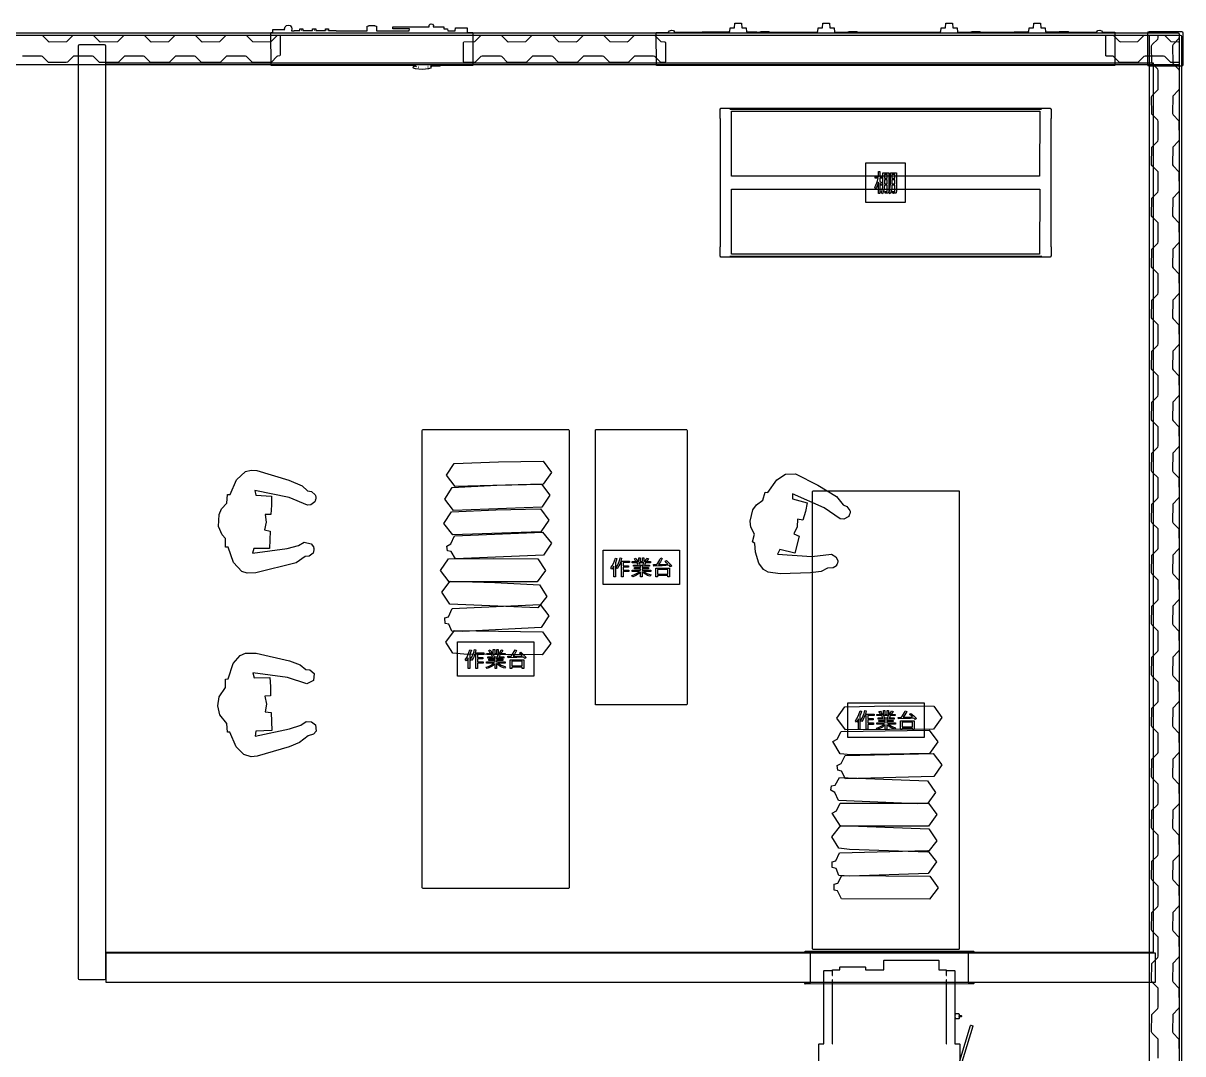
# Model space of a CAD drawing. Extents: x -928 to 12020, y -652 to 16065.
# Drawn here: x 5700 to 12020, y 10449 to 16065 of the extents above; entities that cross this region are included whole.
import ezdxf

# ---------------------------------------------------------------- set-up
doc = ezdxf.new("R2010")
doc.units = 0
for name, color, linetype in [('人', 3, 'Continuous'), ('名称ラベル', 1, 'Continuous'), ('壁', 8, 'Continuous'), ('床', 9, 'Continuous'), ('扉', 30, 'Continuous'), ('荷', 34, 'Continuous'), ('設備', 5, 'Continuous')]:
    doc.layers.add(name, color=color, linetype=linetype)

msp = doc.modelspace()

# ---------------------------------------------------------------- linework, layer by layer
at = {"layer": '人'}
for points in [[(6785.3, 13276.78), (6765, 13322), (6767.38, 13387.7), (6781.17, 13417.86), (6810.29, 13449.93), (6813.63, 13496.2), (6827.48, 13496.83), (6861.99, 13576.99), (6911.91, 13622.1), (6941.75, 13629.86), (6973.75, 13626.68), (7147.09, 13575.52), (7221.29, 13544.34), (7249.29, 13516.91), (7270.77, 13512.46), (7291.37, 13494.77), (7292.63, 13491.36), (7294.06, 13484.54), (7294.64, 13475.88), (7293.44, 13467.29), (7291.52, 13460.6), (7290.01, 13457.28), (7268.19, 13441.13), (7248.97, 13437.91), (7149.09, 13479.72), (6962.97, 13519.16), (6968.26, 13492.2), (7052.72, 13487.53), (7052.6, 13437.93), (7049.13, 13388.44), (7018.23, 13388.15), (7024.65, 13345.49), (7015.16, 13303.38), (7046.84, 13297.69), (7042.37, 13201.77), (6957.59, 13203.24), (6950.57, 13176.71), (7139.05, 13202.59), (7201.23, 13218.44), (7231.87, 13236.43), (7268.79, 13227.49), (7282.49, 13211.36), (7283.92, 13204.54), (7284.49, 13195.89), (7279.87, 13177.29), (7258.04, 13161.14), (7236.3, 13158.25), (7188.26, 13124.86), (6968.18, 13070.67), (6921.38, 13067.85), (6892.19, 13077.75), (6845.67, 13126.36), (6816.45, 13208.83), (6803.28, 13210.44), (6803.29, 13256.82)], [(9675.42, 13237.97), (9685.11, 13279.59), (9666.21, 13318.03), (9661.36, 13350.45), (9677.07, 13413.53), (9696.56, 13439.89), (9731.28, 13464.99), (9743.95, 13509.06), (9757.48, 13506.84), (9807.22, 13577.35), (9854.02, 13607.7), (9908.7, 13609.16), (10030.18, 13547.41), (10133.14, 13485.08), (10169.66, 13440.21), (10189.53, 13431.52), (10205.85, 13410.21), (10206.37, 13406.65), (10206.36, 13399.76), (10205.15, 13391.27), (10202.24, 13383.2), (10199.02, 13377.11), (10196.88, 13374.21), (10172.48, 13363.04), (10153.22, 13363.85), (10065.13, 13424.68), (9893.11, 13500.8), (9892.73, 13473.64), (9973.49, 13451.9), (9963.25, 13403.93), (9949.8, 13356.76), (9919.84, 13362.79), (9917.35, 13320.2), (9899.58, 13281.4), (9929.07, 13269.43), (9905.17, 13177.55), (9823.44, 13196.27), (9811.24, 13172.02), (9998.87, 13158.61), (10105.2, 13171.03), (10129.47, 13156.23), (10139.43, 13137.83), (10139.42, 13130.94), (10138.21, 13122.45), (10135.3, 13114.39), (10132.07, 13108.3), (10114.65, 13096.72), (10083.91, 13095.87), (10049.8, 13077.47), (9990.86, 13069.06), (9825.85, 13065.18), (9760.79, 13072.67), (9734.57, 13088.21), (9709.16, 13122.61), (9690.51, 13181.53), (9688.04, 13230.47)], [(7293.42, 13467.24), (7293.04, 13466.36), (7293.08, 13466.3)], [(7294.05, 13484.59), (7293.73, 13485.51), (7294.01, 13484.53)], [(10206.36, 13399.81), (10206.24, 13400.72), (10206.31, 13399.76)], [(10202.21, 13383.15), (10201.68, 13382.39), (10201.7, 13382.33)], [(7283.91, 13204.59), (7283.59, 13205.51), (7283.87, 13204.54)], [(10135.27, 13114.34), (10134.73, 13113.58), (10134.75, 13113.51)], [(10139.42, 13130.99), (10139.3, 13131.93), (10139.37, 13130.95)], [(6760.52, 12344.95), (6768.51, 12394.35), (6802.36, 12444.09), (6802.34, 12490.92), (6816.24, 12492.57), (6845.14, 12575.82), (6882.5, 12618.82), (6910.85, 12631.49), (6968.84, 12632.05), (7152.24, 12590.02), (7209.36, 12569.19), (7239.57, 12543.62), (7261.52, 12540.7), (7285.08, 12521.05), (7282.92, 12483.6), (7245.01, 12464.03), (7141.37, 12498.84), (6951.05, 12524.97), (6958.36, 12498.19), (7043.75, 12499.67), (7047.25, 12449.7), (7047.38, 12399.61), (7016.28, 12397.06), (7025.86, 12354.56), (7019.38, 12311.46), (7051.7, 12308.05), (7054.21, 12211.13), (6968.72, 12206.41), (6963.6, 12179.17), (7151.51, 12219.02), (7212.97, 12239.52), (7242.51, 12259.88), (7271.77, 12257.98), (7293.8, 12241.68), (7296.45, 12207.27), (7282.62, 12190.99), (7252.69, 12181.47), (7206.75, 12144.33), (7149.49, 12122.28), (6974.46, 12070.63), (6942.15, 12067.42), (6902, 12080.62), (6861.63, 12120.81), (6826.17, 12201.73), (6812.79, 12202.38), (6809.42, 12249.09), (6772.06, 12296.25)]]:
    msp.add_lwpolyline(points, close=True, dxfattribs=at)
at = {"layer": '名称ラベル'}
for points in [[(10293.23, 15087.51), (10293.23, 15304.09), (10506.77, 15304.09), (10506.77, 15087.51)], [(10341.23, 15172.09), (10347.2, 15182.82), (10352.33, 15194.33), (10356.6, 15206.63), (10360.02, 15219.66), (10344.14, 15219.71), (10344.14, 15228.18), (10361.05, 15228.19), (10361.07, 15256.09), (10369.53, 15256.09), (10369.53, 15228.21), (10381.36, 15228.18), (10381.36, 15219.71), (10369.54, 15219.69), (10369.53, 15204.09), (10377.29, 15197.37), (10384.26, 15190.31), (10379.09, 15180.94), (10374.6, 15187.52), (10369.53, 15193.93), (10369.53, 15137.13), (10361.07, 15137.13), (10361.04, 15198.8), (10357.69, 15188.66), (10354.04, 15179.13), (10350.1, 15170.5), (10345.88, 15162.78)], [(10375.74, 15142.94), (10378.85, 15148.7), (10381.41, 15155.2), (10383.39, 15162.44), (10385.31, 15174.7), (10385.94, 15188.63), (10385.95, 15249.44), (10417.35, 15249.44), (10417.35, 15148.37), (10417.09, 15144.82), (10416.54, 15142.74), (10415.69, 15141.18), (10414.56, 15140.12), (10411.11, 15138.87), (10397.71, 15138.94), (10396.28, 15148.5), (10401.24, 15147.7), (10407.31, 15147.51), (10406.68, 15147.63), (10408.25, 15148.37), (10409.04, 15149.86), (10409.09, 15181.59), (10394.16, 15181.57), (10392.89, 15167.05), (10390.53, 15154.53), (10387.08, 15144.01), (10385.68, 15140.95), (10382.52, 15135.51)], [(10394.15, 15219.76), (10409.13, 15219.73), (10409.12, 15241.35), (10394.16, 15241.34)], [(10418.26, 15143.98), (10420.64, 15149.28), (10422.6, 15155.41), (10424.12, 15162.36), (10425.59, 15174.34), (10426.07, 15188.18), (10426.07, 15249.44), (10458.77, 15249.44), (10458.77, 15147.85), (10458.46, 15144.16), (10457.83, 15142.02), (10457.21, 15140.89), (10455.99, 15139.65), (10454.16, 15138.75), (10452.31, 15138.31), (10451.6, 15138.21), (10440.98, 15138.26), (10442.86, 15138.32), (10437.84, 15138.55), (10436.54, 15148.11), (10442.82, 15147.21), (10448.47, 15146.99), (10448.15, 15147.1), (10449.61, 15147.8), (10450.23, 15148.8), (10450.39, 15181.59), (10434.55, 15181.57), (10433.72, 15167.62), (10431.84, 15155.3), (10428.91, 15144.64), (10424.91, 15135.64)], [(10450.39, 15219.71), (10450.43, 15241.34), (10434.56, 15241.35), (10434.55, 15219.73)], [(10394.15, 15189.58), (10409.13, 15189.56), (10409.12, 15211.76), (10394.16, 15211.74)], [(10450.39, 15189.53), (10450.43, 15211.74), (10434.56, 15211.76), (10434.55, 15189.56)], [(8860.68, 13005.9), (8860.68, 13194.1), (9276.81, 13194.1), (9276.81, 13005.9)], [(8902.68, 13096.41), (8910.6, 13108.25), (8917.38, 13121.15), (8923.04, 13135.11), (8927.56, 13150.13), (8936.1, 13147.98), (8932.18, 13135.69), (8927.33, 13123.38), (8927.33, 13047.9), (8919.02, 13047.9), (8919.01, 13106.4), (8913.44, 13097.44), (8907.66, 13089.46)], [(8931.46, 13099.07), (8938.47, 13110.02), (8944.39, 13122.39), (8949.24, 13136.2), (8953, 13151.43), (8961.37, 13149.79), (8957.13, 13133), (9004.23, 13132.99), (9004.23, 13125.36), (8969.74, 13125.33), (8969.77, 13108.57), (8998.69, 13108.57), (8998.69, 13100.93), (8969.76, 13100.92), (8969.75, 13084.28), (9000.44, 13084.25), (9000.44, 13076.73), (8969.75, 13076.72), (8969.74, 13047.9), (8961.26, 13047.9), (8961.25, 13125.34), (8954.41, 13125.34), (8950.9, 13116.46), (8946.91, 13108.07), (8942.45, 13100.2), (8937.51, 13092.85)], [(9016.84, 13055.3), (9028.79, 13059.24), (9039.67, 13064.31), (9049.46, 13070.52), (9058.09, 13077.81), (9018.71, 13077.86), (9018.71, 13084.82), (9065.24, 13084.87), (9065.2, 13091.89), (9030.98, 13091.89), (9030.98, 13098.5), (9065.21, 13098.51), (9065.24, 13105.48), (9025.66, 13105.51), (9025.66, 13112.24), (9051.98, 13112.3), (9049.1, 13118.93), (9046.12, 13124.17), (9019.72, 13124.17), (9019.72, 13130.9), (9055.38, 13130.91), (9055.4, 13152.1), (9063.37, 13152.1), (9063.41, 13130.9), (9075.06, 13130.92), (9075.08, 13152.1), (9083.05, 13152.1), (9083.08, 13130.91), (9119.46, 13130.9), (9119.46, 13124.17), (9092.22, 13124.17), (9089.28, 13117.94), (9086.09, 13112.3), (9113.53, 13112.24), (9113.53, 13105.51), (9073.21, 13105.46), (9073.25, 13098.5), (9108.21, 13098.5), (9108.21, 13091.89), (9073.24, 13091.88), (9073.24, 13084.82), (9120.59, 13084.82), (9120.59, 13077.86), (9081.17, 13077.82), (9089.55, 13071.9), (9099.15, 13066.67), (9109.88, 13062.17), (9121.73, 13058.41), (9115.96, 13050.78), (9103.05, 13055.85), (9091.62, 13061.81), (9081.67, 13068.63), (9073.26, 13076.27), (9073.21, 13047.9), (9065.24, 13047.9), (9065.2, 13075.92), (9056.33, 13067), (9049.74, 13061.79), (9042.61, 13057.2), (9030.94, 13051.49), (9022.49, 13048.46)], [(9030.86, 13146.17), (9038.61, 13149.45), (9042.95, 13142.97), (9047.26, 13134.75), (9039.4, 13131.35), (9035.51, 13139.5)], [(9090.68, 13133.9), (9095.6, 13142.79), (9098.94, 13150.58), (9107.36, 13147.69), (9103.04, 13139.43), (9098.09, 13131.35)], [(9134.62, 13114.9), (9153.51, 13115.19), (9158.94, 13123.1), (9164.22, 13131.66), (9169.34, 13140.86), (9174.31, 13150.69), (9182.91, 13147.13), (9172.5, 13128.99), (9163.3, 13115.31), (9188.22, 13115.99), (9213.86, 13117.44), (9206.67, 13124.61), (9198.06, 13132.54), (9205.24, 13136.67), (9220.24, 13123.17), (9234.81, 13108), (9227.24, 13102.4), (9219.92, 13111), (9201.91, 13109.34), (9183.32, 13108.14), (9137.16, 13106.48)], [(9055.35, 13124.17), (9058.14, 13118.31), (9060.5, 13112.25), (9077.82, 13112.24), (9081.01, 13118.39), (9083.26, 13124.13)], [(9148.41, 13095.67), (9222.37, 13095.67), (9222.37, 13047.9), (9213.55, 13047.9), (9213.5, 13055.19), (9157.39, 13055.19), (9157.35, 13047.9), (9148.41, 13047.9)], [(9213.5, 13062.48), (9213.52, 13088.38), (9157.35, 13088.35), (9157.38, 13062.49)], [(8067.12, 12505.9), (8067.12, 12694.1), (8483.25, 12694.1), (8483.25, 12505.9)], [(8109.12, 12596.41), (8117.03, 12608.25), (8123.82, 12621.15), (8129.47, 12635.11), (8134, 12650.13), (8142.53, 12647.98), (8138.62, 12635.69), (8133.77, 12623.38), (8133.77, 12547.9), (8125.46, 12547.9), (8125.45, 12606.4), (8119.88, 12597.44), (8114.09, 12589.46)], [(8137.9, 12599.07), (8144.91, 12610.02), (8150.83, 12622.39), (8155.68, 12636.2), (8159.44, 12651.43), (8167.81, 12649.79), (8163.57, 12633), (8210.67, 12632.99), (8210.67, 12625.36), (8176.18, 12625.33), (8176.2, 12608.57), (8205.13, 12608.57), (8205.13, 12600.93), (8176.2, 12600.92), (8176.19, 12584.28), (8206.88, 12584.25), (8206.88, 12576.73), (8176.19, 12576.72), (8176.18, 12547.9), (8167.7, 12547.9), (8167.68, 12625.34), (8160.85, 12625.34), (8157.34, 12616.46), (8153.35, 12608.07), (8148.88, 12600.2), (8143.95, 12592.85)], [(8223.28, 12555.3), (8235.23, 12559.24), (8246.11, 12564.31), (8255.9, 12570.52), (8264.53, 12577.81), (8225.14, 12577.86), (8225.14, 12584.82), (8271.68, 12584.87), (8271.64, 12591.89), (8237.41, 12591.89), (8237.41, 12598.5), (8271.65, 12598.51), (8271.68, 12605.48), (8232.1, 12605.51), (8232.1, 12612.24), (8258.42, 12612.3), (8255.53, 12618.93), (8252.56, 12624.17), (8226.16, 12624.17), (8226.16, 12630.9), (8261.81, 12630.91), (8261.84, 12652.1), (8269.81, 12652.1), (8269.85, 12630.9), (8281.5, 12630.92), (8281.52, 12652.1), (8289.49, 12652.1), (8289.52, 12630.91), (8325.9, 12630.9), (8325.9, 12624.17), (8298.66, 12624.17), (8295.72, 12617.94), (8292.53, 12612.3), (8319.97, 12612.24), (8319.97, 12605.51), (8279.65, 12605.46), (8279.69, 12598.5), (8314.65, 12598.5), (8314.65, 12591.89), (8279.68, 12591.88), (8279.68, 12584.82), (8327.03, 12584.82), (8327.03, 12577.86), (8287.61, 12577.82), (8295.99, 12571.9), (8305.59, 12566.67), (8316.32, 12562.17), (8328.16, 12558.41), (8322.4, 12550.78), (8309.48, 12555.85), (8298.06, 12561.81), (8288.11, 12568.63), (8279.7, 12576.27), (8279.65, 12547.9), (8271.68, 12547.9), (8271.63, 12575.92), (8262.77, 12567), (8256.18, 12561.79), (8249.05, 12557.2), (8237.38, 12551.49), (8228.93, 12548.46)], [(8237.3, 12646.17), (8245.05, 12649.45), (8249.39, 12642.97), (8253.7, 12634.75), (8245.84, 12631.35), (8241.95, 12639.5)], [(8297.12, 12633.9), (8302.04, 12642.79), (8305.38, 12650.58), (8313.8, 12647.69), (8309.48, 12639.43), (8304.53, 12631.35)], [(8341.06, 12614.9), (8359.95, 12615.19), (8365.38, 12623.11), (8370.66, 12631.66), (8375.78, 12640.86), (8380.75, 12650.69), (8389.34, 12647.13), (8378.94, 12628.99), (8369.74, 12615.31), (8394.66, 12615.99), (8420.3, 12617.44), (8413.11, 12624.61), (8404.5, 12632.54), (8411.68, 12636.67), (8426.68, 12623.17), (8441.25, 12608), (8433.67, 12602.4), (8426.36, 12611), (8408.35, 12609.34), (8389.75, 12608.14), (8343.6, 12606.48)], [(8261.79, 12624.17), (8264.58, 12618.31), (8266.94, 12612.25), (8284.26, 12612.24), (8287.45, 12618.39), (8289.7, 12624.13)], [(8354.85, 12595.67), (8428.81, 12595.67), (8428.81, 12547.9), (8419.99, 12547.9), (8419.94, 12555.19), (8363.83, 12555.19), (8363.79, 12547.9), (8354.85, 12547.9)], [(8419.94, 12562.48), (8419.96, 12588.38), (8363.79, 12588.35), (8363.82, 12562.49)], [(10193.93, 12173.17), (10193.93, 12361.38), (10610.06, 12361.38), (10610.06, 12173.17)], [(10235.93, 12263.69), (10243.84, 12275.53), (10250.63, 12288.42), (10256.28, 12302.38), (10260.81, 12317.4), (10269.34, 12315.25), (10265.43, 12302.97), (10260.58, 12290.65), (10260.58, 12215.17), (10252.27, 12215.17), (10252.26, 12273.68), (10246.68, 12264.72), (10240.9, 12256.73)], [(10264.71, 12266.34), (10271.72, 12277.29), (10277.64, 12289.67), (10282.49, 12303.47), (10286.25, 12318.7), (10294.62, 12317.06), (10292.55, 12308.09), (10290.37, 12300.27), (10337.48, 12300.27), (10337.48, 12292.64), (10302.99, 12292.61), (10303.01, 12275.85), (10331.94, 12275.84), (10331.94, 12268.21), (10303, 12268.2), (10302.99, 12251.55), (10333.69, 12251.53), (10333.69, 12244.01), (10303, 12243.99), (10302.99, 12215.17), (10294.51, 12215.17), (10294.49, 12292.62), (10287.66, 12292.62), (10284.15, 12283.73), (10280.16, 12275.35), (10275.69, 12267.48), (10270.76, 12260.12)], [(10350.09, 12222.58), (10362.04, 12226.51), (10372.92, 12231.58), (10382.71, 12237.79), (10391.34, 12245.09), (10351.95, 12245.14), (10351.95, 12252.09), (10398.49, 12252.14), (10398.45, 12259.16), (10364.22, 12259.16), (10364.22, 12265.78), (10398.46, 12265.78), (10398.48, 12272.75), (10358.91, 12272.79), (10358.91, 12279.52), (10385.23, 12279.58), (10382.34, 12286.2), (10379.37, 12291.44), (10352.97, 12291.45), (10352.97, 12298.18), (10388.62, 12298.18), (10388.65, 12319.38), (10396.62, 12319.38), (10396.66, 12298.18), (10408.31, 12298.19), (10408.33, 12319.38), (10416.3, 12319.38), (10416.32, 12298.18), (10452.71, 12298.18), (10452.71, 12291.45), (10425.47, 12291.44), (10422.53, 12285.21), (10419.34, 12279.58), (10446.77, 12279.52), (10446.77, 12272.79), (10406.46, 12272.74), (10406.5, 12265.78), (10441.46, 12265.78), (10441.46, 12259.16), (10406.49, 12259.16), (10406.49, 12252.1), (10453.84, 12252.09), (10453.84, 12245.14), (10414.42, 12245.1), (10422.8, 12239.18), (10432.4, 12233.94), (10443.12, 12229.45), (10454.97, 12225.69), (10449.21, 12218.06), (10436.29, 12223.13), (10424.86, 12229.08), (10414.92, 12235.91), (10406.51, 12243.54), (10406.46, 12215.17), (10398.49, 12215.17), (10398.44, 12243.19), (10389.58, 12234.28), (10382.98, 12229.07), (10379.49, 12226.69), (10372.1, 12222.42), (10364.18, 12218.77), (10355.74, 12215.74)], [(10364.11, 12313.44), (10371.85, 12316.72), (10376.2, 12310.25), (10380.51, 12302.02), (10372.65, 12298.63), (10368.76, 12306.77)], [(10388.6, 12291.45), (10391.39, 12285.58), (10393.75, 12279.52), (10411.07, 12279.52), (10414.26, 12285.67), (10416.5, 12291.4)], [(10423.93, 12301.17), (10428.85, 12310.07), (10432.19, 12317.85), (10440.61, 12314.97), (10436.29, 12306.7), (10431.34, 12298.63)], [(10467.87, 12282.18), (10486.76, 12282.47), (10492.19, 12290.38), (10497.47, 12298.94), (10502.59, 12308.14), (10507.56, 12317.97), (10516.15, 12314.4), (10505.75, 12296.27), (10496.55, 12282.58), (10521.47, 12283.26), (10547.1, 12284.72), (10541.22, 12290.64), (10531.31, 12299.82), (10538.49, 12303.94), (10553.49, 12290.44), (10568.06, 12275.28), (10560.48, 12269.68), (10553.17, 12278.27), (10535.16, 12276.61), (10516.56, 12275.42), (10470.41, 12273.75)], [(10481.66, 12262.95), (10555.62, 12262.95), (10555.62, 12215.17), (10546.8, 12215.17), (10546.75, 12222.47), (10490.64, 12222.47), (10490.59, 12215.17), (10481.66, 12215.17)], [(10546.75, 12229.76), (10546.77, 12255.65), (10490.6, 12255.63), (10490.63, 12229.76)]]:
    msp.add_lwpolyline(points, close=True, dxfattribs=at)
at = {"layer": '壁'}
for points in [[(0, 16006), (1.76, 16010.24), (6, 16012), (11994, 16012), (11998.24, 16010.24), (12000, 16006), (12000, 15844), (11998.24, 15839.76), (11994, 15838), (6, 15838), (1.76, 15839.76), (0, 15844)], [(8100, 15854), (8100, 15960), (8101.17, 15962.92), (8161.64, 15964.84), (8194.21, 15997.13), (8201, 16000), (8304.64, 15999.16), (8337.21, 15966.87), (8344.01, 15964), (8439.64, 15964.84), (8472.21, 15997.13), (8479, 16000), (8579, 16000), (8585.79, 15997.13), (8618.36, 15964.84), (8714, 15964), (8720.79, 15966.87), (8753.36, 15999.16), (8857, 16000), (8863.79, 15997.13), (8896.36, 15964.84), (8992, 15964), (8998.79, 15966.87), (9031.36, 15999.16), (9135, 16000), (9141.79, 15997.13), (9174.35, 15964.84), (9196, 15964), (9198.83, 15962.92), (9200, 15960), (9200, 15854), (9198.83, 15851.08), (9196, 15850), (9174.35, 15850.84), (9141.79, 15883.13), (9134.99, 15886), (9031.36, 15885.16), (8998.79, 15852.87), (8992, 15850), (8896.36, 15850.84), (8863.79, 15883.13), (8856.99, 15886), (8753.36, 15885.16), (8720.79, 15852.87), (8714, 15850), (8618.36, 15850.84), (8585.79, 15883.13), (8578.99, 15886), (8475.36, 15885.16), (8442.79, 15852.87), (8436, 15850), (8340.36, 15850.84), (8307.79, 15883.13), (8301, 15886), (8201, 15886), (8194.21, 15883.13), (8161.64, 15850.84), (8104, 15850), (8101.17, 15851.08)], [(11600, 15890), (11600, 15996), (11601.17, 15998.92), (11604, 16000), (11640.64, 15999.16), (11673.21, 15966.87), (11680, 15964), (11775.64, 15964.84), (11808.21, 15997.13), (11815, 16000), (11915, 16000), (11921.79, 15997.13), (11954.36, 15964.84), (11996, 15964), (11998.83, 15962.92), (12000, 15960), (12000, 15854), (11998.83, 15851.08), (11996, 15850), (11954.35, 15850.84), (11921.79, 15883.13), (11914.99, 15886), (11815, 15886), (11808.21, 15883.13), (11775.64, 15850.84), (11680, 15850), (11673.21, 15852.87), (11640.65, 15885.16), (11604, 15886), (11601.17, 15887.08)], [(11830, 15838), (11830, 16012), (11832.34, 16017.66), (11838, 16020), (12012, 16020), (12017.66, 16017.66), (12020, 16012), (12020, 15838), (12017.66, 15832.34), (12012, 15830), (11838, 15830), (11832.34, 15832.34)], [(11838, 6), (11838, 15994), (11839.76, 15998.24), (11844, 16000), (12006, 16000), (12010.24, 15998.24), (12012, 15994), (12012, 6), (12010.24, 1.76), (12006, 0), (11844, 0), (11839.76, 1.76)], [(6001.84, 15942.16), (6003.59, 15946.41), (6007.84, 15948.16), (6142.16, 15948.16), (6146.4, 15946.41), (6148.16, 15942.16), (6148.16, 10857.84), (6146.4, 10853.59), (6142.16, 10851.84), (6007.84, 10851.84), (6003.59, 10853.59), (6001.84, 10857.84)], [(6152, 10999), (11870, 10999), (11870, 10837.34), (6152, 10837.34)], [(9960.65, 11001), (9961.65, 11008), (10879.65, 11008), (10880.65, 11007), (10879.65, 11000), (10849.65, 10999.96), (10850.65, 10837.34), (10849.65, 10836.39), (10879.65, 10836.34), (10880.65, 10829.34), (9961.65, 10828.34), (9960.65, 10829.34), (9961.65, 10836.34), (9991.65, 10836.38), (9991.65, 10999.95)]]:
    msp.add_lwpolyline(points, close=True, dxfattribs=at)
for points in [[(5699, 16000), (5802.64, 15999.16), (5835.21, 15966.87), (5842.01, 15964), (5937.64, 15964.84), (5970.21, 15997.13), (5977, 16000), (6080.64, 15999.16), (6113.21, 15966.87), (6120.01, 15964), (6215.64, 15964.84), (6248.21, 15997.13), (6255, 16000), (6358.64, 15999.16), (6391.21, 15966.87), (6398.01, 15964), (6493.64, 15964.84), (6526.21, 15997.13), (6533, 16000), (6636.64, 15999.16), (6669.21, 15966.87), (6676.01, 15964), (6771.64, 15964.84), (6804.21, 15997.13), (6811, 16000), (6911, 16000), (6917.79, 15997.13), (6950.36, 15964.84), (7046, 15964), (7052.79, 15966.87), (7085.35, 15999.16), (7096, 16000), (7098.83, 15998.92), (7100, 15996), (7100, 15890), (7098.83, 15887.07), (7085.36, 15885.16), (7082.21, 15883.13), (7052.79, 15852.87), (7046, 15850), (6950.36, 15850.84), (6917.79, 15883.13), (6910.99, 15886), (6807.36, 15885.16), (6774.79, 15852.87), (6768, 15850), (6672.36, 15850.84), (6639.79, 15883.13), (6632.99, 15886), (6529.36, 15885.16), (6496.79, 15852.87), (6490, 15850), (6394.36, 15850.84), (6361.79, 15883.13), (6354.99, 15886), (6251.36, 15885.16), (6218.79, 15852.87), (6212, 15850), (6116.36, 15850.84), (6083.79, 15883.13), (6076.99, 15886), (5973.36, 15885.16), (5940.79, 15852.87), (5934, 15850), (5838.36, 15850.84), (5805.79, 15883.13), (5798.99, 15886), (5695.36, 15885.16)], [(11886, 10425), (11885.16, 10528.64), (11852.87, 10561.21), (11850, 10568), (11850.84, 10663.64), (11883.13, 10696.21), (11886, 10703.01), (11885.16, 10806.64), (11852.87, 10839.21), (11850, 10846), (11850.84, 10941.64), (11883.13, 10974.21), (11886, 10981.01), (11885.16, 11084.64), (11852.87, 11117.21), (11850, 11124), (11850.84, 11219.64), (11883.13, 11252.21), (11886, 11259.01), (11885.16, 11362.64), (11852.87, 11395.21), (11850, 11402), (11850.84, 11497.64), (11883.13, 11530.21), (11886, 11537.01), (11885.16, 11640.64), (11852.87, 11673.21), (11850, 11680), (11850.84, 11775.64), (11883.13, 11808.21), (11886, 11815.01), (11885.16, 11918.64), (11852.87, 11951.21), (11850, 11958), (11850.84, 12053.64), (11883.13, 12086.21), (11886, 12093), (11885.16, 12196.64), (11852.87, 12229.21), (11850, 12236), (11850.84, 12331.64), (11883.13, 12364.21), (11886, 12371), (11885.16, 12474.64), (11852.87, 12507.21), (11850, 12514), (11850.84, 12609.64), (11883.13, 12642.21), (11886, 12649.01), (11885.16, 12752.64), (11852.87, 12785.21), (11850, 12792), (11850.84, 12887.64), (11883.13, 12920.21), (11886, 12927.01), (11885.16, 13030.64), (11852.87, 13063.21), (11850, 13070), (11850.84, 13165.64), (11883.13, 13198.21), (11886, 13205.01), (11885.16, 13308.64), (11852.87, 13341.21), (11850, 13348), (11850.84, 13443.64), (11883.13, 13476.21), (11886, 13483.01), (11885.16, 13586.64), (11852.87, 13619.21), (11850, 13626), (11850.84, 13721.64), (11883.13, 13754.21), (11886, 13761.01), (11885.16, 13864.64), (11852.87, 13897.21), (11850, 13904), (11850.84, 13999.64), (11883.13, 14032.21), (11886, 14039.01), (11885.16, 14142.64), (11852.87, 14175.21), (11850, 14182), (11850.84, 14277.64), (11883.13, 14310.21), (11886, 14317), (11885.16, 14420.64), (11852.87, 14453.21), (11850, 14460), (11850.84, 14555.64), (11883.13, 14588.21), (11886, 14595), (11885.16, 14698.64), (11852.87, 14731.21), (11850, 14738), (11850.84, 14833.64), (11883.13, 14866.21), (11886, 14873.01), (11885.16, 14976.64), (11852.87, 15009.21), (11850, 15016), (11850.84, 15111.64), (11883.13, 15144.21), (11886, 15151.01), (11885.16, 15254.64), (11852.87, 15287.21), (11850, 15294), (11850.84, 15389.64), (11883.13, 15422.21), (11886, 15429), (11886, 15529), (11883.13, 15535.79), (11850.84, 15568.36), (11850, 15664), (11852.87, 15670.79), (11885.16, 15703.36), (11886, 15806.99), (11883.13, 15813.79), (11850.84, 15846.36), (11850, 15942), (11852.87, 15948.79), (11883.14, 15978.22), (11886, 15985), (11886, 15996), (11887.07, 15998.83), (11890, 16000), (11996, 16000), (11998.92, 15998.83), (12000, 15996), (11999.16, 15981.36), (11966.87, 15948.79), (11964, 15942), (11964.84, 15846.36), (11997.13, 15813.79), (12000, 15807), (12000, 15707), (11997.13, 15700.21), (11964.84, 15667.64), (11964, 15572.01), (11966.87, 15565.21), (11999.16, 15532.64), (12000, 15429), (11997.13, 15422.21), (11964.84, 15389.64), (11964, 15294.01), (11966.87, 15287.21), (11999.16, 15254.64), (12000, 15151), (11997.13, 15144.21), (11964.84, 15111.64), (11964, 15016.01), (11966.87, 15009.21), (11999.16, 14976.64), (12000, 14873), (11997.13, 14866.21), (11964.84, 14833.64), (11964, 14738.01), (11966.87, 14731.21), (11999.16, 14698.64), (12000, 14595), (11997.13, 14588.21), (11964.84, 14555.64), (11964, 14460.01), (11966.87, 14453.21), (11999.16, 14420.64), (12000, 14317), (11997.13, 14310.21), (11964.84, 14277.64), (11964, 14182.01), (11966.87, 14175.21), (11999.16, 14142.64), (12000, 14039), (11997.13, 14032.21), (11964.84, 13999.64), (11964, 13904), (11966.87, 13897.21), (11999.16, 13864.64), (12000, 13761), (11997.13, 13754.21), (11964.84, 13721.64), (11964, 13626), (11966.87, 13619.21), (11999.16, 13586.64), (12000, 13483), (11997.13, 13476.21), (11964.84, 13443.64), (11964, 13348.01), (11966.87, 13341.21), (11999.16, 13308.64), (12000, 13205), (11997.13, 13198.21), (11964.84, 13165.64), (11964, 13070.01), (11966.87, 13063.21), (11999.16, 13030.64), (12000, 12927), (11997.13, 12920.21), (11964.84, 12887.64), (11964, 12792.01), (11966.87, 12785.21), (11999.16, 12752.64), (12000, 12649), (11997.13, 12642.21), (11964.84, 12609.64), (11964, 12514.01), (11966.87, 12507.21), (11999.16, 12474.64), (12000, 12371), (11997.13, 12364.21), (11964.84, 12331.64), (11964, 12236.01), (11966.87, 12229.21), (11999.16, 12196.64), (12000, 12093), (11997.13, 12086.21), (11964.84, 12053.64), (11964, 11958.01), (11966.87, 11951.21), (11999.16, 11918.64), (12000, 11815), (11997.13, 11808.21), (11964.84, 11775.64), (11964, 11680), (11966.87, 11673.21), (11999.16, 11640.64), (12000, 11537), (11997.13, 11530.21), (11964.84, 11497.64), (11964, 11402), (11966.87, 11395.21), (11999.16, 11362.64), (12000, 11259), (11997.13, 11252.21), (11964.84, 11219.64), (11964, 11124.01), (11966.87, 11117.21), (11999.16, 11084.64), (12000, 10981), (11997.13, 10974.21), (11964.84, 10941.64), (11964, 10846.01), (11966.87, 10839.21), (11999.16, 10806.64), (12000, 10703), (11997.13, 10696.21), (11964.84, 10663.64), (11964, 10568.01), (11966.87, 10561.21), (11999.16, 10528.64), (12000, 10425)]]:
    msp.add_lwpolyline(points, dxfattribs=at)
at = {"layer": '床'}
for points in [[(0, 16000), (12000, 16000), (12000, 0), (0, 0)], [(6150, 11002), (6150.85, 15849.15), (11859.16, 15849.15), (11859.16, 11000.84), (6152, 11000)]]:
    msp.add_lwpolyline(points, close=True, dxfattribs=at)
at = {"layer": '扉'}
for points in [[(7050, 16015), (7060.99, 16016.02), (7061, 16030), (7126.29, 16030), (7125, 16035), (7128.39, 16045.71), (7135, 16052.32), (7144.03, 16054.74), (7155, 16052.32), (7162.58, 16044.03), (7165, 16035), (7161.44, 16024), (7175.95, 16024), (7177, 16026), (7207.42, 16026), (7207.47, 16034), (7216, 16034), (7224.53, 16034), (7224.59, 16026), (7277.41, 16026), (7277.47, 16034), (7286, 16034), (7294.53, 16034), (7294.59, 16026), (7347.41, 16026), (7347.47, 16034), (7364.53, 16034), (7364.58, 16026), (7405, 16026), (7406.05, 16024), (7574.95, 16024), (7575, 16049), (7584.08, 16050), (7584.31, 16052), (7615.69, 16052), (7615.92, 16050), (7624.7, 16049.71), (7625.05, 16024), (7803.95, 16024), (7804.95, 16034), (7715, 16034), (7714, 16045), (7913.23, 16046), (7913.18, 16054.52), (7917.9, 16060.02), (7923.05, 16061.69), (7931.64, 16058.9), (7935.41, 16052.71), (7934.77, 16046), (7993, 16046), (7993.02, 16034.01), (8013, 16034), (8014.05, 16024), (8054.97, 16024), (8056, 16040), (8119, 16040), (8119.02, 16016.01), (8150, 16015), (8150, 15835), (7974.05, 15834), (7973, 15830), (7919.28, 15830), (7923.59, 15825), (7919.15, 15820.03), (7909.35, 15816.52), (7893.14, 15813.91), (7874, 15813), (7838.65, 15816.52), (7827.92, 15820.53), (7824.7, 15824.16), (7827.92, 15829.47), (7841.23, 15834), (7051, 15834)], [(9150, 16015), (9217.45, 16016), (9222.83, 16023.75), (9233.05, 16027.69), (9243.63, 16024.87), (9250.55, 16016), (9400.95, 16016), (9401, 16018), (9546.55, 16018), (9547.6, 16020), (9551.6, 16020.04), (9552.6, 16040), (9576.59, 16040.02), (9577.6, 16065), (9615.6, 16065), (9616.61, 16040.03), (9640.6, 16040), (9641.63, 16018), (9699, 16018), (9699.05, 16016), (9716.56, 16016), (9717.6, 16020), (9765.6, 16020), (9766.65, 16016), (10026.19, 16016), (10027.24, 16020), (10031.24, 16020.04), (10032.24, 16040), (10056.23, 16040.02), (10057.24, 16065), (10095.24, 16065), (10096.25, 16040.03), (10120.24, 16040), (10121.29, 16016), (10196.19, 16016), (10197.24, 16020), (10245.24, 16020), (10246.29, 16016), (10696.55, 16016), (10697.6, 16020), (10701.6, 16020.04), (10702.6, 16040), (10726.59, 16040.02), (10727.6, 16065), (10765.6, 16065), (10766.61, 16040.03), (10790.6, 16040), (10791.65, 16016), (10866.55, 16016), (10867.6, 16020), (10915.6, 16020), (10916.65, 16016), (11100.95, 16016), (11101, 16018), (11176.2, 16018), (11177.24, 16020), (11181.24, 16020.04), (11182.24, 16040), (11206.23, 16040.02), (11207.24, 16065), (11245.24, 16065), (11246.25, 16040.03), (11270.24, 16040), (11271.29, 16018), (11346.19, 16018), (11347.24, 16020), (11395.24, 16020), (11396.27, 16018.01), (11399, 16018), (11399.05, 16016), (11549.45, 16016), (11556.37, 16024.87), (11566.95, 16027.69), (11577.17, 16023.75), (11582.55, 16016), (11649, 16016), (11650, 15835), (9151, 15834)], [(7215.17, 16026.98), (7216.61, 16026.29), (7216.83, 16026.99)], [(7216.6, 16033.72), (7215.18, 16033.01), (7216.84, 16033.03)], [(7285.17, 16026.98), (7286.61, 16026.29), (7286.83, 16026.99)], [(7286.59, 16033.72), (7285.19, 16033.01), (7286.84, 16033.03)], [(7355.17, 16026.98), (7356.61, 16026.29), (7356.83, 16026.99)], [(7356.59, 16033.72), (7355.18, 16033.01), (7356.84, 16033.03)], [(7842.21, 15828.15), (7841.45, 15828.13), (7840.92, 15827.61)], [(7840.93, 15822.4), (7842.28, 15821.43), (7842.35, 15821.46)], [(7855.28, 15825), (7855.85, 15825), (7855.66, 15825.92)], [(7855.7, 15824.12), (7855.92, 15823.98), (7855.97, 15824.03)], [(7892.3, 15825.88), (7892.06, 15826.03), (7892.01, 15825.98)], [(7892.15, 15825), (7892.72, 15825), (7892.43, 15825.75)], [(7905.72, 15821.43), (7907.07, 15822.4), (7905.65, 15821.46)], [(7905.79, 15828.16), (7906.55, 15828.13), (7905.66, 15828.55)]]:
    msp.add_lwpolyline(points, close=True, dxfattribs=at)
at = {"layer": '荷'}
for points in [[(9560, 15231.3), (9560.5, 15585.8), (11240, 15585.3), (11239.5, 15230.8)], [(9560, 15231.3), (9560.5, 15585.8), (11240, 15585.3), (11239.5, 15230.8)], [(9560, 15231.3), (9560.5, 15585.8), (11240, 15585.3), (11239.5, 15230.8)], [(9560, 15231.3), (9560.5, 15585.8), (11240, 15585.3), (11239.5, 15230.8)], [(9560, 15231.3), (9560.5, 15585.8), (11240, 15585.3), (11239.5, 15230.8)], [(9560, 15231.3), (9560.5, 15585.8), (11240, 15585.3), (11239.5, 15230.8)], [(9560, 15231.3), (9560.5, 15585.8), (11240, 15585.3), (11239.5, 15230.8)], [(9560, 15231.3), (9560.5, 15585.8), (11240, 15585.3), (11239.5, 15230.8)], [(9560, 15231.3), (9560.5, 15585.8), (11240, 15585.3), (11239.5, 15230.8)], [(9560, 15231.3), (9560.5, 15585.8), (11240, 15585.3), (11239.5, 15230.8)], [(9560, 15231.3), (9560.5, 15585.8), (11240, 15585.3), (11239.5, 15230.8)], [(9560, 15231.3), (9560.5, 15585.8), (11240, 15585.3), (11239.5, 15230.8)], [(9560, 15231.3), (9560.5, 15585.8), (11240, 15585.3), (11239.5, 15230.8)], [(9560, 15231.3), (9560.5, 15585.8), (11240, 15585.3), (11239.5, 15230.8)], [(9560, 15231.3), (9560.5, 15585.8), (11240, 15585.3), (11239.5, 15230.8)], [(9560, 15231.3), (9560.5, 15585.8), (11240, 15585.3), (11239.5, 15230.8)], [(9560, 15231.3), (9560.5, 15585.8), (11240, 15585.3), (11239.5, 15230.8)], [(9560, 15231.3), (9560.5, 15585.8), (11240, 15585.3), (11239.5, 15230.8)], [(9560, 15231.3), (9560.5, 15585.8), (11240, 15585.3), (11239.5, 15230.8)], [(9560, 15231.3), (9560.5, 15585.8), (11240, 15585.3), (11239.5, 15230.8)], [(9560, 15231.3), (9560.5, 15585.8), (11240, 15585.3), (11239.5, 15230.8)], [(9560, 14806.3), (9560.5, 15160.8), (11240, 15160.3), (11239.5, 14805.8)], [(9560, 14806.3), (9560.5, 15160.8), (11240, 15160.3), (11239.5, 14805.8)], [(9560, 14806.3), (9560.5, 15160.8), (11240, 15160.3), (11239.5, 14805.8)], [(9560, 14806.3), (9560.5, 15160.8), (11240, 15160.3), (11239.5, 14805.8)], [(9560, 14806.3), (9560.5, 15160.8), (11240, 15160.3), (11239.5, 14805.8)], [(9560, 14806.3), (9560.5, 15160.8), (11240, 15160.3), (11239.5, 14805.8)], [(9560, 14806.3), (9560.5, 15160.8), (11240, 15160.3), (11239.5, 14805.8)], [(9560, 14806.3), (9560.5, 15160.8), (11240, 15160.3), (11239.5, 14805.8)], [(9560, 14806.3), (9560.5, 15160.8), (11240, 15160.3), (11239.5, 14805.8)], [(9560, 14806.3), (9560.5, 15160.8), (11240, 15160.3), (11239.5, 14805.8)], [(9560, 14806.3), (9560.5, 15160.8), (11240, 15160.3), (11239.5, 14805.8)], [(9560, 14806.3), (9560.5, 15160.8), (11240, 15160.3), (11239.5, 14805.8)], [(9560, 14806.3), (9560.5, 15160.8), (11240, 15160.3), (11239.5, 14805.8)], [(9560, 14806.3), (9560.5, 15160.8), (11240, 15160.3), (11239.5, 14805.8)], [(9560, 14806.3), (9560.5, 15160.8), (11240, 15160.3), (11239.5, 14805.8)], [(9560, 14806.3), (9560.5, 15160.8), (11240, 15160.3), (11239.5, 14805.8)], [(9560, 14806.3), (9560.5, 15160.8), (11240, 15160.3), (11239.5, 14805.8)], [(9560, 14806.3), (9560.5, 15160.8), (11240, 15160.3), (11239.5, 14805.8)], [(9560, 14806.3), (9560.5, 15160.8), (11240, 15160.3), (11239.5, 14805.8)], [(9560, 14806.3), (9560.5, 15160.8), (11240, 15160.3), (11239.5, 14805.8)], [(9560, 14806.3), (9560.5, 15160.8), (11240, 15160.3), (11239.5, 14805.8)], [(8006.76, 13601.86), (8048, 13665.35), (8290.96, 13674.27), (8534.06, 13678.06), (8578.56, 13616.81), (8534.22, 13552.65), (8054.39, 13540.1)], [(7997.75, 13471.07), (8038.25, 13535), (8281.1, 13546.62), (8524.14, 13553.31), (8569.34, 13492.61), (8525.75, 13427.93), (8046.09, 13409.85)], [(7992.68, 13338.34), (8033.46, 13402.1), (8276.34, 13413.25), (8519.41, 13418.38), (8564.36, 13357.5), (8520.49, 13293.07), (8040.76, 13277)], [(8008.94, 13215.89), (8031.19, 13227.6), (8050.87, 13270.95), (8530.41, 13291.93), (8579.12, 13231.12), (8535.91, 13166.29), (8056.37, 13145.31), (8032.98, 13186.77), (8012.95, 13190.3)], [(7975.22, 13082.85), (8018.1, 13145.26), (8261.21, 13147.9), (8504.33, 13145.27), (8547.21, 13082.86), (8501.22, 13019.86), (8021.22, 13019.85)], [(7981.96, 12964.25), (8027.35, 13024.8), (8270.36, 13017.34), (8513.17, 13005.02), (8553.49, 12940.98), (8504.96, 12879.9), (8025.36, 12899.43)], [(7997.62, 12825.18), (8017.51, 12830.79), (8037.26, 12874.51), (8516.73, 12896.93), (8565.62, 12836.19), (8522.62, 12771.14), (8095.67, 12749.29), (8035.9, 12751.46), (8019.4, 12790.39), (7999.07, 12794.12)], [(8003.36, 12692.78), (8050.21, 12755.09), (8530.17, 12748.53), (8575.3, 12684.96), (8528.45, 12622.66), (8100.97, 12627.26), (8042.37, 12631.96)], [(10134.66, 12277.16), (10177.15, 12339.73), (10420.23, 12344.41), (10663.37, 12342.86), (10706.65, 12280.83), (10661.06, 12217.59), (10181.07, 12214.5)], [(10113.18, 12150.73), (10136.29, 12163.23), (10157.46, 12205.94), (10637.42, 12211.69), (10684.17, 12149.25), (10638.93, 12085.7), (10211.49, 12078.28), (10152.06, 12083.16)], [(10136.39, 12019.29), (10158.93, 12031.35), (10179.3, 12073.67), (10659.14, 12086.06), (10706.75, 12024.33), (10662.39, 11960.24), (10182.55, 11947.85), (10159.9, 11989.78), (10139.94, 11993.68)], [(10101.47, 11884.94), (10105.39, 11908.52), (10125.77, 11912.89), (10149.03, 11954.54), (10628.7, 11936.66), (10672.32, 11871.99), (10630.99, 11813.83), (10571.46, 11810.64), (10144.34, 11828.63), (10124.19, 11872.4)], [(10108.55, 11760.22), (10131.85, 11772.42), (10153.46, 11815.15), (10633.46, 11815.39), (10679.49, 11752.43), (10633.52, 11689.43), (10153.52, 11689.19)], [(10107.37, 11631.69), (10155.82, 11692.82), (10635.44, 11673.89), (10678.92, 11609.13), (10630.47, 11548), (10203.23, 11562.86), (10144.79, 11569.51)], [(10108.86, 11494.54), (10128.85, 11499.77), (10149.4, 11543.03), (10629.2, 11556.64), (10676.97, 11495.14), (10632.77, 11431.03), (10205.49, 11417.28), (10145.77, 11420.28), (10129.99, 11459.43), (10109.74, 11463.52)], [(10119.07, 11341.02), (10119.27, 11373.03), (10139.25, 11377.91), (10160.99, 11419.74), (10640.98, 11416.7), (10686.58, 11353.42), (10640.18, 11290.73), (10160.19, 11293.78), (10138.89, 11336.49)]]:
    msp.add_lwpolyline(points, close=True, dxfattribs=at)
at = {"layer": '設備'}
for points in [[(9498, 14795.05), (9498, 14846.55), (9500, 14847.85), (9500, 15543.75), (9498, 15545.05), (9498, 15596.55), (9501.24, 15597.83), (9501.25, 15602.4), (11298.75, 15602.4), (11298.76, 15597.83), (11302, 15596.55), (11302, 15545.05), (11300, 15543.75), (11300, 14847.85), (11302, 14846.55), (11302, 14795.05), (11298.76, 14793.78), (11298.75, 14789.21), (9501.25, 14789.2), (9501.24, 14793.78)], [(9550.8, 15597.2), (11247.95, 15595.8), (11249.25, 15596.6)], [(11247.95, 14795.8), (9550.76, 14794.43), (11249.25, 14794.45)], [(7875.18, 13846), (7876.36, 13848.83), (7879.19, 13850), (8671.18, 13850), (8674.01, 13848.83), (8675.18, 13846), (8675.18, 11354), (8674.01, 11351.17), (8671.18, 11350), (7879.19, 11350), (7876.36, 11351.17), (7875.18, 11354)], [(8818.75, 13846), (8819.92, 13848.83), (8822.75, 13850), (9314.74, 13850), (9317.57, 13848.83), (9318.75, 13846), (9318.75, 12354), (9317.57, 12351.17), (9314.75, 12350), (8822.75, 12350), (8819.92, 12351.17), (8818.75, 12354)], [(10001.99, 13513.28), (10003.17, 13516.1), (10005.99, 13517.28), (10797.99, 13517.28), (10800.82, 13516.1), (10801.99, 13513.28), (10801.99, 11021.28), (10800.82, 11018.45), (10797.99, 11017.28), (10005.99, 11017.28), (10003.17, 11018.45), (10001.99, 11021.28)], [(10108.65, 10502.53), (10110.65, 10502.53), (10110.6, 10852.14), (10108.65, 10852.09)], [(10730.65, 10502.53), (10732.65, 10502.53), (10732.6, 10852.14), (10730.65, 10852.09)], [(10778.65, 10663.89), (10780.64, 10667.56), (10798.66, 10667.56), (10800.65, 10665.5), (10800.67, 10655.58), (10802.64, 10657.56), (10812.66, 10657.56), (10814.65, 10655.57), (10814.65, 10651.55), (10812.66, 10649.56), (10802.64, 10649.56), (10800.67, 10651.53), (10800.65, 10641.62), (10798.66, 10639.56), (10780.64, 10639.56), (10778.65, 10641.62)], [(10778.66, 10659.55), (10779.49, 10660.26), (10779.24, 10660.94)], [(10778.66, 10653.56), (10779.49, 10653.55), (10779.22, 10654.54)], [(10778.66, 10647.57), (10779.49, 10646.84), (10779.2, 10647.9)], [(10800.64, 10659.55), (10799.81, 10660.27), (10800.1, 10659.21)], [(10800.65, 10653.56), (10799.81, 10653.56), (10800.09, 10652.58)], [(10800.64, 10647.56), (10799.81, 10646.85), (10800.07, 10646.17)], [(10864.18, 10603.5), (10864.62, 10603.38), (10864.62, 10603.77)], [(10875.55, 10600), (10875.99, 10599.93), (10875.69, 10600.45)]]:
    msp.add_lwpolyline(points, close=True, dxfattribs=at)
msp.add_lwpolyline([(10036.73, 10406.7), (10036.73, 10500.41), (10038.8, 10502.48), (10063.15, 10502.53), (10063.15, 10901.57), (10065.14, 10903.56), (10106.66, 10903.56), (10108.65, 10901.57), (10108.65, 10875.01), (10110.61, 10874.97), (10111.24, 10905.97), (10150.62, 10906.56), (10150.65, 10921.57), (10152.64, 10923.56), (10288.66, 10923.56), (10290.65, 10921.57), (10290.69, 10906.56), (10390.62, 10906.56), (10390.65, 10956.56), (10392.64, 10958.56), (10688.66, 10958.56), (10690.65, 10956.56), (10690.66, 10906.58), (10730.07, 10905.97), (10730.67, 10874.98), (10732.65, 10875.01), (10732.65, 10901.57), (10734.64, 10903.56), (10776.16, 10903.56), (10778.15, 10901.57), (10778.15, 10502.53), (10802.51, 10502.48), (10804.58, 10500.41), (10804.61, 10409.82), (10863.8, 10603.56), (10864.82, 10604.73), (10864.84, 10603.44), (10867.38, 10604.56), (10870.65, 10603.56), (10873.93, 10602.55), (10875.41, 10600.22), (10875.93, 10601.33), (10876.46, 10599.7), (10778.15, 10277.6)], dxfattribs=at)

doc.saveas('drawing.dxf')
